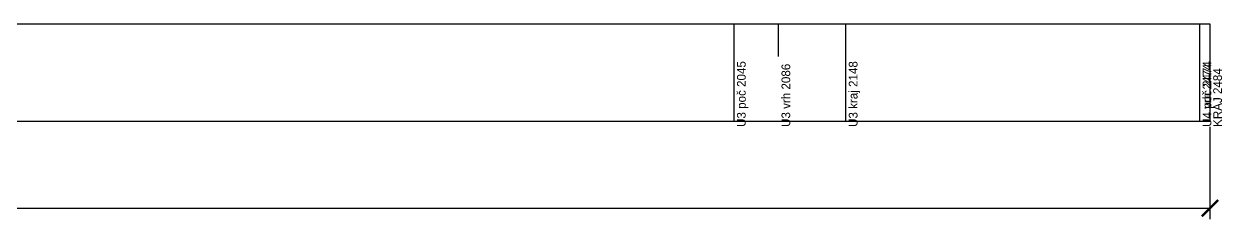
# Model space of a CAD drawing. Header units: millimetres. Extents: x -89 to 3515, y -4425 to 1405.
# Drawn here: x 1381 to 2485, y -3590 to -3410 of the extents above; entities that cross this region are included whole.
import ezdxf
from ezdxf.enums import TextEntityAlignment as Align

# ---------------------------------------------------------------- set-up
doc = ezdxf.new("R2010")
doc.units = ezdxf.units.MM
doc.layers.add('1A PROVA LIJEVA TRAKA', color=5, linetype='Continuous')
doc.layers.add('KOTE', color=8, linetype='Continuous')
doc.styles.add('OpenSansCondensed-Light', font='OpenSansCondensed-Light.ttf')
doc.dimstyles.new('EZDXF', dxfattribs={"dimtxt": 0.25, "dimasz": 0.175, "dimexe": 0.375, "dimexo": 0.125, "dimgap": 0.1, "dimtad": 1, "dimlfac": 100, "dimzin": 12, "dimdsep": 46, "dimtxsty": 'OpenSansCondensed-Light', "dimblk": 'ARCHTICK', "dimcen": 2.5, "dimazin": 3, "dimtfac": 0.5, "dimtmove": 2, "dimatfit": 3})

# ---------------------------------------------------------------- blocks, each defined once
blk = doc.blocks.new('_ARCHTICK')
at = {"color": 0, "linetype": 'BYBLOCK', "const_width": 0.15}
blk.add_lwpolyline([(-0.5, -0.5), (0.5, 0.5)], dxfattribs=at)

msp = doc.modelspace()

# ---------------------------------------------------------------- linework, layer by layer
at = {"layer": '1A PROVA LIJEVA TRAKA'}
for p, q in [((2035, -3409.932), (2035, -3499.932)), ((2076, -3409.932), (2076, -3439.932)), ((2138, -3409.932), (2138, -3499.932)), ((2464, -3409.932), (2464, -3499.932)), ((2464, -3409.932), (2464, -3439.932)), ((2473.741, -3409.932), (2473.741, -3499.932))]:
    msp.add_line(p, q, dxfattribs=at)
msp.add_lwpolyline([(-10, -3409.932), (2473.741, -3409.932), (2473.741, -3499.932), (-10, -3499.932)], close=True, dxfattribs=at)

# ---------------------------------------------------------------- texts
for s, p in [('U3 poč 2045', (2038, -3504.932)), ('U3 vrh 2086', (2079, -3504.932)), ('U3 kraj 2148', (2141, -3504.932)), ('U4 poč 2474', (2467, -3504.932)), ('U4 vrh 2474', (2467, -3504.932)), ('KRAJ 2484', (2476.741, -3504.932))]:
    msp.add_text(s, height=8, rotation=90, dxfattribs=at).set_placement(p, align=Align.TOP_LEFT)

# ---------------------------------------------------------------- dimensions: what is measured, and where the dimension line sits
at = {"layer": 'KOTE'}
msp.add_linear_dim(base=(-10, -3579.932), p1=(-10, -3499.932), p2=(2473.741, -3499.932), dimstyle='EZDXF', override={"dimtxt": 25, "dimasz": 15, "dimexe": 10, "dimexo": 5, "dimdec": 0}, dxfattribs=at).render()

doc.saveas('drawing.dxf')
